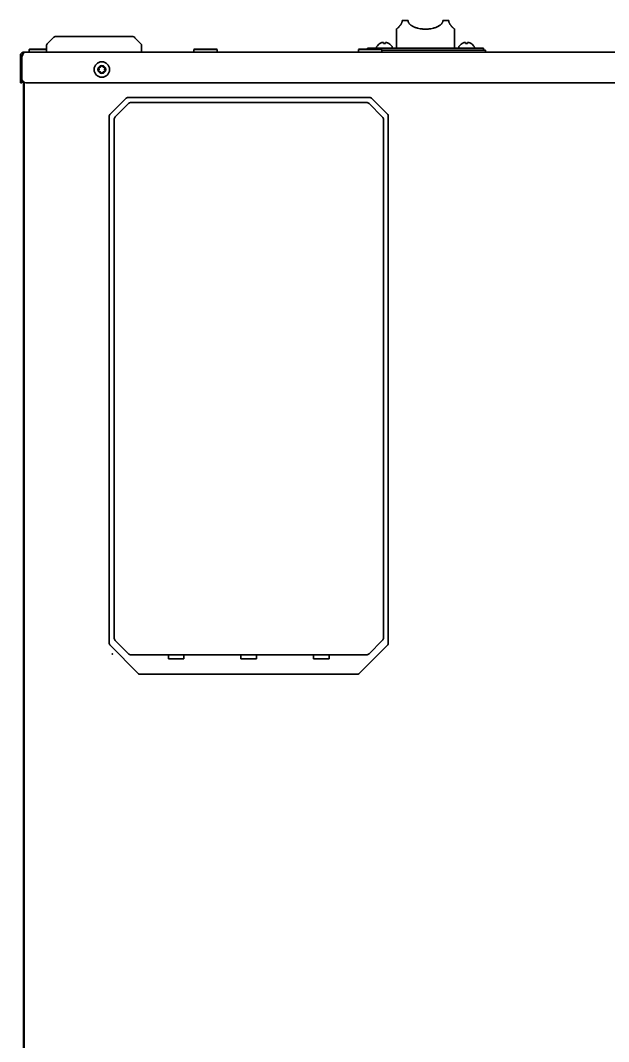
# Model space of a CAD drawing. Extents: x 53 to 4124, y 6244 to 10190.
# Drawn here: x 53 to 357, y 8512 to 9039 of the extents above; entities that cross this region are included whole.
import ezdxf

# ---------------------------------------------------------------- set-up
doc = ezdxf.new("R2010")
doc.units = 0
doc.header["$LTSCALE"] = 5
doc.layers.add('1', color=7, linetype='CONTINUOUS', true_color=0xffffff)
doc.layers.add('ORTHO$15', color=7, linetype='CONTINUOUS', true_color=0xffffff)

msp = doc.modelspace()

# ---------------------------------------------------------------- linework, layer by layer
at = {"layer": '1', "color": 7, "linetype": 'Continuous', "lineweight": 35}
for p, q in [((247.26, 9034.73), (247.26, 9024.9)), ((250.26, 9039.23), (253.26, 9039.23)), ((271.26, 9039.23), (274.26, 9039.23)), ((277.26, 9024.9), (277.26, 9034.73)), ((232.26, 9024.9), (292.26, 9024.9)), ((232.26, 9024.9), (232.26, 9024.4)), ((237.04, 9025.5), (237.04, 9025.3)), ((238.74, 9027.35), (238.74, 9027.38)), ((243.34, 9027.38), (243.34, 9027.35)), ((245.04, 9025.3), (245.04, 9025.5)), ((279.47, 9025.5), (279.47, 9025.3)), ((281.17, 9027.35), (281.17, 9027.38)), ((285.77, 9027.38), (285.77, 9027.35)), ((287.47, 9025.3), (287.47, 9025.5)), ((292.26, 9023.9), (292.26, 9024.9)), ((239.76, 9023.9), (293.26, 9023.9)), ((293.26, 9022.9), (293.26, 9023.9))]:
    msp.add_line(p, q, dxfattribs=at)
for centre, radius, start, end in [((237.44, 9025.5), 0.4, 149.6988, 180), ((241.24, 9023.28), 4.8, 121.5837, 149.6988), ((241.04, 9023.6), 3.78, 90.0035, 97.6041), ((241.04, 9023.6), 3.78, 82.3959, 89.9965), ((240.84, 9023.28), 4.8, 30.3012, 58.4186), ((244.64, 9025.3), 0.4, 270, 0), ((244.64, 9025.5), 0.4, 0, 30.3012), ((279.87, 9025.5), 0.4, 149.6988, 180), ((279.87, 9025.3), 0.4, 180, 270), ((283.67, 9023.28), 4.8, 121.5837, 149.6988), ((283.47, 9023.6), 3.78, 90.0035, 97.6041), ((283.47, 9023.6), 3.78, 82.3959, 89.9965), ((283.27, 9023.28), 4.8, 30.3012, 58.4186), ((287.07, 9025.3), 0.4, 270, 0), ((287.07, 9025.5), 0.4, 0, 30.3012)]:
    msp.add_arc(centre, radius, start, end, dxfattribs=at)
for points, knots in [([(250.26, 9039.23), (250.26, 9039.17), (250.25, 9039.11), (250.25, 9038.99), (250.24, 9038.93), (250.22, 9038.75), (250.2, 9038.64), (250.15, 9038.41), (250.12, 9038.31), (250.05, 9038.1), (250.01, 9038), (249.96, 9037.88), (249.95, 9037.86), (249.93, 9037.81), (249.91, 9037.79), (249.88, 9037.72), (249.86, 9037.67), (249.79, 9037.54), (249.75, 9037.46), (249.65, 9037.29), (249.6, 9037.22), (249.5, 9037.07), (249.45, 9037), (249.38, 9036.89), (249.35, 9036.86), (249.3, 9036.79), (249.28, 9036.76), (249.2, 9036.66), (249.15, 9036.6), (249.05, 9036.48), (249.01, 9036.42), (248.91, 9036.31), (248.86, 9036.25), (248.63, 9035.99), (248.45, 9035.81), (248.24, 9035.61), (248.2, 9035.57), (248.13, 9035.5), (248.01, 9035.39), (247.91, 9035.3), (247.72, 9035.12), (247.61, 9035.03), (247.5, 9034.93), (247.47, 9034.91), (247.44, 9034.88), (247.42, 9034.87), (247.41, 9034.86), (247.37, 9034.83), (247.32, 9034.78), (247.28, 9034.75), (247.26, 9034.73), (247.26, 9034.73), (247.26, 9034.73)], [0, 0, 0, 0, 0.015636, 0.015636, 0.031272, 0.031272, 0.062545, 0.062545, 0.093817, 0.093817, 0.12509, 0.12509, 0.132908, 0.132908, 0.140726, 0.140726, 0.156362, 0.156362, 0.187635, 0.187635, 0.218907, 0.218907, 0.25018, 0.25018, 0.265816, 0.265816, 0.281452, 0.281452, 0.312725, 0.312725, 0.343997, 0.343997, 0.37527, 0.37527, 0.50036, 0.50036, 0.531632, 0.531632, 0.562905, 0.62545, 0.62545, 0.750539, 0.750539, 0.781812, 0.797448, 0.797448, 0.813084, 0.813084, 0.875629, 0.938174, 0.938174, 1, 1, 1, 1]), ([(271.26, 9039.23), (271.26, 9039.17), (271.25, 9039.11), (271.24, 9038.99), (271.24, 9038.93), (271.21, 9038.75), (271.18, 9038.64), (271.11, 9038.41), (271.07, 9038.31), (270.97, 9038.1), (270.92, 9038), (270.83, 9037.86), (270.8, 9037.81), (270.73, 9037.72), (270.7, 9037.67), (270.6, 9037.54), (270.53, 9037.45), (270.38, 9037.29), (270.31, 9037.22), (270.15, 9037.07), (270.07, 9036.99), (269.95, 9036.89), (269.9, 9036.85), (269.82, 9036.79), (269.78, 9036.75), (269.64, 9036.66), (269.56, 9036.59), (269.29, 9036.41), (269.1, 9036.3), (268.72, 9036.09), (268.52, 9036), (268.13, 9035.81), (267.92, 9035.73), (267.61, 9035.61), (267.5, 9035.57), (267.29, 9035.5), (267.18, 9035.46), (266.86, 9035.36), (266.64, 9035.3), (265.98, 9035.12), (265.53, 9035.03), (264.84, 9034.92), (264.61, 9034.88), (264.26, 9034.84), (264.09, 9034.82), (263.91, 9034.8), (263.79, 9034.79), (263.73, 9034.79), (263.2, 9034.75), (262.73, 9034.73), (261.78, 9034.73), (261.31, 9034.75), (260.61, 9034.8), (260.37, 9034.83), (260.02, 9034.87), (259.9, 9034.88), (259.67, 9034.92), (259.56, 9034.93), (258.98, 9035.03), (258.53, 9035.12), (257.87, 9035.29), (257.66, 9035.36), (257.23, 9035.49), (257.02, 9035.57), (256.7, 9035.68), (256.6, 9035.73), (256.39, 9035.81), (256.29, 9035.86), (255.99, 9035.99), (255.79, 9036.09), (255.51, 9036.25), (255.41, 9036.3), (255.23, 9036.42), (255.13, 9036.47), (254.95, 9036.59), (254.87, 9036.66), (254.74, 9036.75), (254.69, 9036.79), (254.61, 9036.85), (254.56, 9036.89), (254.44, 9036.99), (254.36, 9037.07), (254.2, 9037.22), (254.13, 9037.29), (253.98, 9037.46), (253.91, 9037.54), (253.81, 9037.67), (253.78, 9037.72), (253.71, 9037.81), (253.68, 9037.86), (253.59, 9038), (253.54, 9038.1), (253.47, 9038.25), (253.45, 9038.31), (253.41, 9038.39), (253.4, 9038.41), (253.38, 9038.47), (253.37, 9038.5), (253.33, 9038.64), (253.3, 9038.75), (253.28, 9038.93), (253.27, 9038.99), (253.26, 9039.08), (253.26, 9039.11), (253.26, 9039.17), (253.26, 9039.2), (253.26, 9039.23)], [0, 0, 0, 0, 0.007812, 0.007812, 0.015625, 0.015625, 0.03125, 0.03125, 0.046875, 0.046875, 0.0625, 0.0625, 0.070312, 0.070312, 0.078125, 0.078125, 0.09375, 0.09375, 0.109375, 0.109375, 0.125, 0.125, 0.132812, 0.132812, 0.140625, 0.140625, 0.15625, 0.15625, 0.1875, 0.1875, 0.21875, 0.21875, 0.25, 0.25, 0.265625, 0.265625, 0.28125, 0.28125, 0.3125, 0.3125, 0.375, 0.375, 0.40625, 0.40625, 0.421875, 0.429687, 0.429687, 0.4375, 0.4375, 0.5, 0.5, 0.5625, 0.5625, 0.59375, 0.59375, 0.609375, 0.609375, 0.625, 0.625, 0.6875, 0.6875, 0.71875, 0.71875, 0.75, 0.75, 0.765625, 0.765625, 0.78125, 0.78125, 0.8125, 0.8125, 0.828125, 0.828125, 0.84375, 0.84375, 0.859375, 0.859375, 0.867187, 0.867187, 0.875, 0.875, 0.890625, 0.890625, 0.90625, 0.90625, 0.921875, 0.921875, 0.929688, 0.929688, 0.9375, 0.9375, 0.953125, 0.953125, 0.960938, 0.960938, 0.964844, 0.964844, 0.96875, 0.96875, 0.984375, 0.984375, 0.992188, 0.992188, 0.996094, 0.996094, 1, 1, 1, 1]), ([(277.26, 9034.73), (277.26, 9034.73), (277.26, 9034.73), (277.26, 9034.73), (277.23, 9034.75), (277.17, 9034.8), (277.14, 9034.83), (277.07, 9034.88), (277.03, 9034.92), (276.97, 9034.97), (276.93, 9035), (276.89, 9035.04), (276.87, 9035.06), (276.85, 9035.07), (276.79, 9035.13), (276.67, 9035.24), (276.53, 9035.36), (276.39, 9035.5), (276.31, 9035.57), (276.15, 9035.73), (276.06, 9035.81), (275.89, 9035.99), (275.79, 9036.09), (275.68, 9036.22), (275.65, 9036.25), (275.6, 9036.3), (275.58, 9036.33), (275.51, 9036.42), (275.46, 9036.47), (275.31, 9036.66), (275.21, 9036.78), (275.08, 9036.96), (275.06, 9036.99), (275.01, 9037.07), (274.98, 9037.1), (274.91, 9037.22), (274.86, 9037.29), (274.77, 9037.46), (274.72, 9037.54), (274.63, 9037.72), (274.59, 9037.81), (274.53, 9037.93), (274.52, 9037.95), (274.5, 9038), (274.47, 9038.07), (274.45, 9038.15), (274.39, 9038.31), (274.36, 9038.41), (274.32, 9038.58), (274.31, 9038.64), (274.29, 9038.75), (274.28, 9038.81), (274.26, 9038.99), (274.26, 9039.11), (274.26, 9039.23)], [0, 0, 0, 0, 0.000375, 0.000375, 0.125328, 0.125328, 0.187805, 0.187805, 0.250281, 0.250281, 0.281519, 0.297139, 0.297139, 0.312758, 0.312758, 0.375234, 0.437711, 0.437711, 0.500187, 0.500187, 0.562664, 0.562664, 0.625141, 0.625141, 0.64076, 0.64076, 0.656379, 0.656379, 0.687617, 0.687617, 0.750094, 0.750094, 0.765713, 0.765713, 0.781332, 0.781332, 0.81257, 0.81257, 0.843809, 0.843809, 0.875047, 0.875047, 0.882856, 0.882856, 0.890666, 0.906285, 0.906285, 0.937523, 0.937523, 0.953143, 0.953143, 0.968762, 0.968762, 1, 1, 1, 1]), ([(240.54, 9027.35), (240.54, 9027.47), (240.54, 9027.58), (240.54, 9027.72), (240.54, 9027.76), (240.54, 9027.83), (240.54, 9027.87), (240.54, 9027.9)], [0, 0, 0, 0, 0.5, 0.5, 0.75, 0.75, 1, 1, 1, 1]), ([(243.34, 9027.35), (243.14, 9027.47), (242.93, 9027.58), (242.6, 9027.72), (242.49, 9027.76), (242.27, 9027.83), (242.15, 9027.87), (242.04, 9027.9)], [0, 0, 0, 0, 0.5, 0.5, 0.75, 0.75, 1, 1, 1, 1]), ([(282.97, 9027.35), (282.97, 9027.47), (282.97, 9027.58), (282.97, 9027.72), (282.97, 9027.76), (282.97, 9027.83), (282.97, 9027.87), (282.97, 9027.9)], [0, 0, 0, 0, 0.5, 0.5, 0.75, 0.75, 1, 1, 1, 1]), ([(285.77, 9027.35), (285.57, 9027.47), (285.36, 9027.58), (285.04, 9027.72), (284.93, 9027.76), (284.7, 9027.83), (284.59, 9027.87), (284.47, 9027.9)], [0, 0, 0, 0, 0.5, 0.5, 0.75, 0.75, 1, 1, 1, 1])]:
    msp.add_open_spline(points, degree=3, knots=knots, dxfattribs=at)
for points in [[(240.04, 9027.9), (239.98, 9027.88), (239.88, 9027.85), (239.71, 9027.8), (239.56, 9027.75), (239.4, 9027.69), (239.25, 9027.62), (239.09, 9027.54), (238.93, 9027.46), (238.8, 9027.39), (238.74, 9027.35)], [(240.54, 9027.9), (240.51, 9027.9), (240.47, 9027.91), (240.4, 9027.91), (240.32, 9027.91), (240.25, 9027.91), (240.18, 9027.91), (240.11, 9027.91), (240.06, 9027.9), (240.04, 9027.9)], [(242.04, 9027.9), (242.01, 9027.9), (241.96, 9027.91), (241.89, 9027.91), (241.82, 9027.91), (241.75, 9027.91), (241.68, 9027.91), (241.61, 9027.91), (241.56, 9027.9), (241.54, 9027.9)], [(241.54, 9027.9), (241.54, 9027.88), (241.54, 9027.85), (241.54, 9027.8), (241.54, 9027.75), (241.54, 9027.69), (241.54, 9027.62), (241.54, 9027.54), (241.54, 9027.46), (241.54, 9027.39), (241.54, 9027.35)], [(282.47, 9027.9), (282.42, 9027.88), (282.31, 9027.85), (282.15, 9027.8), (281.99, 9027.75), (281.83, 9027.69), (281.68, 9027.62), (281.53, 9027.54), (281.36, 9027.46), (281.24, 9027.39), (281.17, 9027.35)], [(282.97, 9027.9), (282.95, 9027.9), (282.9, 9027.91), (282.83, 9027.91), (282.76, 9027.91), (282.69, 9027.91), (282.62, 9027.91), (282.54, 9027.91), (282.5, 9027.9), (282.47, 9027.9)], [(284.47, 9027.9), (284.45, 9027.9), (284.4, 9027.91), (284.32, 9027.91), (284.25, 9027.91), (284.18, 9027.91), (284.11, 9027.91), (284.04, 9027.91), (284, 9027.9), (283.97, 9027.9)], [(283.97, 9027.9), (283.97, 9027.88), (283.97, 9027.85), (283.97, 9027.8), (283.97, 9027.75), (283.97, 9027.69), (283.97, 9027.62), (283.97, 9027.54), (283.97, 9027.46), (283.97, 9027.39), (283.97, 9027.35)]]:
    msp.add_open_spline(points, degree=3, dxfattribs=at)
at = {"layer": 'ORTHO$15', "color": 7, "linetype": 'Continuous', "lineweight": 35, "extrusion": (0, 1, 0)}
for p, q in [((67.05, 9027.19), (70.17, 9030.32)), ((71.58, 9030.9), (73.76, 9030.9)), ((73.76, 9030.9), (108.76, 9030.9)), ((108.76, 9030.9), (110.93, 9030.9)), ((115.46, 9027.19), (112.34, 9030.32)), ((58.01, 9024.4), (57.76, 9024.15)), ((66.76, 9024.15), (57.76, 9024.15)), ((57.76, 9024.15), (57.76, 9022.9)), ((66.76, 9024.4), (58.01, 9024.4)), ((66.76, 9022.9), (66.76, 9026.49)), ((115.76, 9026.49), (115.76, 9022.9)), ((143.01, 9024.4), (142.76, 9024.15)), ((154.76, 9024.15), (142.76, 9024.15)), ((142.76, 9024.15), (142.76, 9022.9)), ((154.51, 9024.4), (143.01, 9024.4)), ((154.76, 9024.15), (154.51, 9024.4)), ((154.76, 9022.9), (154.76, 9024.15)), ((228.01, 9024.4), (227.76, 9024.15)), ((227.76, 9024.15), (227.76, 9022.9)), ((239.76, 9024.15), (227.76, 9024.15)), ((239.51, 9024.4), (228.01, 9024.4)), ((239.76, 9024.15), (239.51, 9024.4)), ((239.76, 9022.9), (239.76, 9024.15)), ((53.26, 9020.37), (53.26, 9021.1)), ((53.26, 9020.37), (53.26, 9009.1)), ((54.06, 9020.37), (54.06, 9021.1)), ((54.4, 9021.1), (54.06, 9020.37)), ((54.06, 9020.37), (54.06, 9009.1)), ((54.06, 9020.37), (54.06, 9009.1)), ((55.31, 9022.9), (55.06, 9022.9)), ((55.31, 9022.9), (804.21, 9022.9)), ((53.26, 9007.1), (53.26, 9009.1)), ((54.06, 9009.1), (54.06, 9007.1)), ((54.06, 9007.1), (53.26, 9007.1)), ((54.76, 8012), (54.76, 9007.57)), ((55.26, 8104.94), (55.26, 9007.27)), ((803.45, 9007.1), (56.06, 9007.1)), ((99.35, 8990.7), (107.76, 8999.11)), ((108.47, 8999.4), (108.87, 8999.4)), ((109, 8999.4), (233.11, 8999.4)), ((233.24, 8999.4), (233.64, 8999.4)), ((234.35, 8999.11), (242.76, 8990.7)), ((102.14, 8989.49), (108.97, 8996.32)), ((110.38, 8996.9), (231.73, 8996.9)), ((233.14, 8996.32), (239.97, 8989.49)), ((99.06, 8989.59), (99.06, 8989.99)), ((99.06, 8719.35), (99.06, 8989.46)), ((101.56, 8988.07), (101.56, 8987.09)), ((240.56, 8988.07), (240.56, 8987.09)), ((243.06, 8989.99), (243.06, 8989.59)), ((243.06, 8989.46), (243.06, 8719.35)), ((101.56, 8720.73), (101.56, 8868.24)), ((240.56, 8868.24), (240.56, 8720.73)), ((99.06, 8718.57), (99.06, 8719.22)), ((99.06, 8717.82), (99.06, 8718.57)), ((108.97, 8712.49), (102.14, 8719.32)), ((239.97, 8719.32), (233.14, 8712.49)), ((243.06, 8719.22), (243.06, 8718.57)), ((243.06, 8718.57), (243.06, 8717.82)), ((114.26, 8702.2), (99.35, 8717.11)), ((242.76, 8717.11), (227.85, 8702.2)), ((113.21, 8711.9), (110.38, 8711.9)), ((228.9, 8711.9), (113.21, 8711.9)), ((129.61, 8709.9), (129.61, 8711.9)), ((137.61, 8709.9), (129.61, 8709.9)), ((137.61, 8711.9), (137.61, 8709.9)), ((167.06, 8709.9), (167.06, 8711.9)), ((175.06, 8709.9), (167.06, 8709.9)), ((175.06, 8711.9), (175.06, 8709.9)), ((204.51, 8709.9), (204.51, 8711.9)), ((212.51, 8709.9), (204.51, 8709.9)), ((212.51, 8711.9), (212.51, 8709.9)), ((231.73, 8711.9), (228.9, 8711.9)), ((227.14, 8701.9), (114.97, 8701.9))]:
    msp.add_line(p, q, dxfattribs=at)
at = {"layer": 'ORTHO$15', "color": 7, "linetype": 'Continuous', "lineweight": 35}
msp.add_circle((95.26, 9013.9), 4, dxfattribs=at)
at = {"layer": 'ORTHO$15', "color": 7, "linetype": 'Continuous', "lineweight": 35, "extrusion": (0, 0, -1)}
msp.add_circle((-95.26, 9013.9), 2.03, dxfattribs=at)
for centre, radius, start, end in [((-71.58, 9028.9), 2, 45, 90), ((-110.93, 9028.9), 2, 90, 135), ((-67.76, 9026.49), 1, 0, 45), ((-114.76, 9026.49), 1, 135, 180), ((-108.47, 8998.4), 1, 45, 90), ((-233.64, 8998.4), 1, 90, 135), ((-242.06, 8989.99), 1, 135, 180), ((-103.56, 8720.73), 2, 315, 0), ((-231.73, 8713.9), 2, 225, 270), ((-227.14, 8702.9), 1, 225, 270)]:
    msp.add_arc(centre, radius, start, end, dxfattribs=at)
at = {"layer": 'ORTHO$15', "color": 7, "linetype": 'Continuous', "lineweight": 35}
for centre, radius, start, end in [((56.06, 9009.1), 2, 180, 270), ((110.38, 8994.9), 2, 90, 135), ((231.73, 8994.9), 2, 45, 90), ((100.06, 8989.99), 1, 135, 180), ((103.56, 8988.07), 2, 135, 180), ((238.56, 8988.07), 2, 0, 45), ((238.56, 8720.73), 2, 315, 0), ((100.06, 8717.82), 1, 180, 225), ((242.06, 8717.82), 1, 315, 0), ((110.38, 8713.9), 2, 225, 270), ((114.97, 8702.9), 1, 225, 270)]:
    msp.add_arc(centre, radius, start, end, dxfattribs=at)
for points, knots in [([(54.91, 9022.9), (54.68, 9022.88), (54.47, 9022.82), (54.06, 9022.62), (53.88, 9022.49), (53.58, 9022.16), (53.46, 9021.96), (53.3, 9021.55), (53.26, 9021.33), (53.26, 9021.1)], [0, 0, 0, 0, 0.25, 0.25, 0.5, 0.5, 0.75, 0.75, 1, 1, 1, 1]), ([(54.97, 9022.1), (54.91, 9022.09), (54.85, 9022.08), (54.73, 9022.05), (54.67, 9022.03), (54.56, 9021.97), (54.51, 9021.94), (54.41, 9021.87), (54.36, 9021.82), (54.28, 9021.73), (54.24, 9021.68), (54.17, 9021.58), (54.15, 9021.52), (54.1, 9021.41), (54.08, 9021.35), (54.06, 9021.23), (54.06, 9021.16), (54.06, 9021.1)], [0, 0, 0, 0, 0.125, 0.125, 0.25, 0.25, 0.375, 0.375, 0.5, 0.5, 0.625, 0.625, 0.75, 0.75, 0.875, 0.875, 1, 1, 1, 1]), ([(55.28, 9022.9), (55.25, 9022.89), (55.21, 9022.87), (55.13, 9022.81), (55.1, 9022.77), (55.02, 9022.67), (54.99, 9022.61), (54.91, 9022.48), (54.88, 9022.4), (54.8, 9022.24), (54.77, 9022.15), (54.69, 9021.96), (54.65, 9021.86), (54.58, 9021.65), (54.54, 9021.54), (54.47, 9021.33), (54.43, 9021.21), (54.4, 9021.1)], [0, 0, 0, 0, 0.125, 0.125, 0.25, 0.25, 0.375, 0.375, 0.5, 0.5, 0.625, 0.625, 0.75, 0.75, 0.875, 0.875, 1, 1, 1, 1]), ([(55.31, 9022.9), (55.31, 9022.9), (55.31, 9022.9), (55.31, 9022.9), (55.3, 9022.9), (55.3, 9022.9), (55.3, 9022.9), (55.3, 9022.9), (55.3, 9022.9), (55.3, 9022.9), (55.3, 9022.9), (55.29, 9022.9), (55.29, 9022.9), (55.29, 9022.9), (55.29, 9022.9), (55.28, 9022.9), (55.28, 9022.9)], [0, 0, 0, 0, 0.073473, 0.146486, 0.219075, 0.291275, 0.363122, 0.434652, 0.505902, 0.57691, 0.647713, 0.71835, 0.788858, 0.859277, 0.929644, 1, 1, 1, 1]), ([(93.6, 9014.48), (93.59, 9014.5), (93.56, 9014.52), (93.54, 9014.55), (93.53, 9014.58), (93.53, 9014.59), (93.52, 9014.6), (93.52, 9014.61), (93.51, 9014.64), (93.51, 9014.66), (93.5, 9014.68), (93.5, 9014.69), (93.5, 9014.71), (93.5, 9014.72), (93.5, 9014.75), (93.5, 9014.77), (93.51, 9014.79), (93.51, 9014.8), (93.52, 9014.82), (93.52, 9014.83), (93.53, 9014.86), (93.54, 9014.87), (93.55, 9014.9), (93.55, 9014.91), (93.57, 9014.92), (93.57, 9014.93), (93.59, 9014.95), (93.6, 9014.96), (93.62, 9014.98), (93.63, 9014.99), (93.64, 9015), (93.65, 9015), (93.68, 9015.02), (93.69, 9015.03), (93.72, 9015.04), (93.73, 9015.04), (93.74, 9015.04), (93.75, 9015.05), (93.78, 9015.05), (93.8, 9015.06), (93.82, 9015.06), (93.83, 9015.06), (93.85, 9015.06), (93.86, 9015.06), (93.89, 9015.05), (93.91, 9015.05), (93.92, 9015.05)], [0, 0, 0, 0, 0.0625, 0.125, 0.125, 0.15625, 0.15625, 0.1875, 0.1875, 0.25, 0.25, 0.28125, 0.28125, 0.3125, 0.3125, 0.375, 0.375, 0.40625, 0.40625, 0.4375, 0.4375, 0.5, 0.5, 0.53125, 0.53125, 0.5625, 0.5625, 0.625, 0.625, 0.65625, 0.65625, 0.6875, 0.6875, 0.75, 0.75, 0.78125, 0.78125, 0.8125, 0.8125, 0.875, 0.875, 0.90625, 0.90625, 0.9375, 0.9375, 1, 1, 1, 1]), ([(93.6, 9013.32), (93.64, 9013.36), (93.67, 9013.4), (93.71, 9013.47), (93.73, 9013.49), (93.75, 9013.52), (93.75, 9013.54), (93.76, 9013.56), (93.77, 9013.57), (93.8, 9013.63), (93.81, 9013.69), (93.82, 9013.75), (93.83, 9013.77), (93.83, 9013.79), (93.83, 9013.81), (93.84, 9013.85), (93.84, 9013.87), (93.84, 9013.96), (93.83, 9014.01), (93.82, 9014.09), (93.81, 9014.12), (93.8, 9014.16), (93.79, 9014.17), (93.79, 9014.19), (93.78, 9014.21), (93.75, 9014.27), (93.73, 9014.32), (93.68, 9014.38), (93.67, 9014.4), (93.63, 9014.44), (93.62, 9014.46), (93.6, 9014.48)], [0, 0, 0, 0, 0.125, 0.125, 0.1875, 0.1875, 0.21875, 0.21875, 0.25, 0.25, 0.375, 0.375, 0.40625, 0.40625, 0.4375, 0.4375, 0.5, 0.5, 0.625, 0.625, 0.6875, 0.6875, 0.71875, 0.71875, 0.75, 0.75, 0.875, 0.875, 0.9375, 0.9375, 1, 1, 1, 1]), ([(93.92, 9015.05), (93.97, 9015.03), (94.03, 9015.02), (94.11, 9015.02), (94.13, 9015.02), (94.17, 9015.02), (94.19, 9015.02), (94.21, 9015.02), (94.23, 9015.02), (94.29, 9015.03), (94.35, 9015.04), (94.41, 9015.07), (94.42, 9015.07), (94.45, 9015.08), (94.46, 9015.09), (94.5, 9015.1), (94.52, 9015.12), (94.59, 9015.16), (94.64, 9015.19), (94.69, 9015.23), (94.7, 9015.24), (94.72, 9015.26), (94.75, 9015.29), (94.79, 9015.34), (94.82, 9015.39), (94.84, 9015.42), (94.85, 9015.43), (94.86, 9015.45), (94.87, 9015.47), (94.9, 9015.53), (94.92, 9015.58), (94.93, 9015.63)], [0, 0, 0, 0, 0.125, 0.125, 0.1875, 0.1875, 0.21875, 0.21875, 0.25, 0.25, 0.375, 0.375, 0.40625, 0.40625, 0.4375, 0.4375, 0.5, 0.5, 0.625, 0.625, 0.65625, 0.65625, 0.6875, 0.75, 0.8125, 0.8125, 0.84375, 0.84375, 0.875, 0.875, 1, 1, 1, 1]), ([(94.93, 9015.63), (94.94, 9015.65), (94.95, 9015.68), (94.96, 9015.71), (94.98, 9015.73), (94.99, 9015.74), (95, 9015.76), (95, 9015.76), (95.02, 9015.78), (95.03, 9015.8), (95.06, 9015.81), (95.06, 9015.82), (95.08, 9015.83), (95.09, 9015.83), (95.11, 9015.85), (95.13, 9015.85), (95.15, 9015.86), (95.16, 9015.86), (95.18, 9015.87), (95.19, 9015.87), (95.22, 9015.88), (95.24, 9015.88), (95.26, 9015.88), (95.27, 9015.88), (95.29, 9015.88), (95.3, 9015.87), (95.33, 9015.87), (95.35, 9015.86), (95.37, 9015.86), (95.38, 9015.85), (95.4, 9015.85), (95.41, 9015.84), (95.43, 9015.83), (95.45, 9015.82), (95.47, 9015.8), (95.48, 9015.8), (95.49, 9015.78), (95.5, 9015.78), (95.51, 9015.76), (95.53, 9015.74), (95.54, 9015.72), (95.55, 9015.71), (95.55, 9015.7), (95.56, 9015.69), (95.57, 9015.66), (95.58, 9015.65), (95.58, 9015.63)], [0, 0, 0, 0, 0.0625, 0.125, 0.125, 0.15625, 0.15625, 0.1875, 0.1875, 0.25, 0.25, 0.28125, 0.28125, 0.3125, 0.3125, 0.375, 0.375, 0.40625, 0.40625, 0.4375, 0.4375, 0.5, 0.5, 0.53125, 0.53125, 0.5625, 0.5625, 0.625, 0.625, 0.65625, 0.65625, 0.6875, 0.6875, 0.75, 0.75, 0.78125, 0.78125, 0.8125, 0.8125, 0.875, 0.875, 0.90625, 0.90625, 0.9375, 0.9375, 1, 1, 1, 1]), ([(95.58, 9015.63), (95.59, 9015.58), (95.61, 9015.53), (95.65, 9015.46), (95.66, 9015.43), (95.68, 9015.4), (95.69, 9015.39), (95.7, 9015.36), (95.71, 9015.35), (95.75, 9015.3), (95.79, 9015.26), (95.84, 9015.22), (95.85, 9015.21), (95.87, 9015.19), (95.88, 9015.18), (95.92, 9015.16), (95.94, 9015.14), (96.01, 9015.1), (96.06, 9015.08), (96.12, 9015.06), (96.14, 9015.05), (96.16, 9015.05), (96.2, 9015.04), (96.27, 9015.02), (96.32, 9015.02), (96.36, 9015.02), (96.38, 9015.02), (96.4, 9015.02), (96.42, 9015.02), (96.48, 9015.02), (96.54, 9015.03), (96.59, 9015.05)], [0, 0, 0, 0, 0.125, 0.125, 0.1875, 0.1875, 0.21875, 0.21875, 0.25, 0.25, 0.375, 0.375, 0.40625, 0.40625, 0.4375, 0.4375, 0.5, 0.5, 0.625, 0.625, 0.65625, 0.65625, 0.6875, 0.75, 0.8125, 0.8125, 0.84375, 0.84375, 0.875, 0.875, 1, 1, 1, 1]), ([(96.59, 9015.05), (96.6, 9015.05), (96.64, 9015.06), (96.68, 9015.06), (96.7, 9015.06), (96.71, 9015.06), (96.73, 9015.05), (96.74, 9015.05), (96.77, 9015.05), (96.78, 9015.04), (96.81, 9015.03), (96.82, 9015.03), (96.83, 9015.02), (96.84, 9015.01), (96.87, 9015), (96.88, 9014.99), (96.9, 9014.97), (96.91, 9014.96), (96.92, 9014.95), (96.93, 9014.94), (96.95, 9014.92), (96.96, 9014.91), (96.97, 9014.88), (96.97, 9014.87), (96.98, 9014.86), (96.99, 9014.85), (97, 9014.82), (97, 9014.8), (97.01, 9014.78), (97.01, 9014.77), (97.01, 9014.75), (97.01, 9014.74), (97.01, 9014.72), (97.01, 9014.71), (97.01, 9014.69), (97.01, 9014.68), (97.01, 9014.66), (97, 9014.64), (96.99, 9014.61), (96.99, 9014.6), (96.98, 9014.59), (96.98, 9014.58), (96.97, 9014.55), (96.96, 9014.54), (96.94, 9014.52), (96.94, 9014.51), (96.93, 9014.5), (96.92, 9014.49), (96.91, 9014.48)], [0, 0, 0, 0, 0.0625, 0.125, 0.125, 0.15625, 0.15625, 0.1875, 0.1875, 0.25, 0.25, 0.28125, 0.28125, 0.3125, 0.3125, 0.375, 0.375, 0.40625, 0.40625, 0.4375, 0.4375, 0.5, 0.5, 0.53125, 0.53125, 0.5625, 0.5625, 0.625, 0.625, 0.65625, 0.65625, 0.6875, 0.6875, 0.71875, 0.71875, 0.75, 0.75, 0.8125, 0.8125, 0.84375, 0.84375, 0.875, 0.875, 0.9375, 0.9375, 0.96875, 0.96875, 1, 1, 1, 1]), ([(96.91, 9014.48), (96.87, 9014.45), (96.84, 9014.4), (96.8, 9014.34), (96.78, 9014.32), (96.76, 9014.27), (96.75, 9014.24), (96.72, 9014.17), (96.7, 9014.12), (96.69, 9014.05), (96.68, 9014.04), (96.68, 9014.01), (96.68, 9014), (96.67, 9013.96), (96.67, 9013.93), (96.67, 9013.85), (96.68, 9013.79), (96.69, 9013.71), (96.7, 9013.69), (96.71, 9013.65), (96.72, 9013.64), (96.73, 9013.61), (96.73, 9013.6), (96.76, 9013.54), (96.78, 9013.49), (96.83, 9013.42), (96.84, 9013.4), (96.88, 9013.36), (96.89, 9013.34), (96.91, 9013.32)], [0, 0, 0, 0, 0.125, 0.125, 0.1875, 0.1875, 0.25, 0.25, 0.375, 0.375, 0.40625, 0.40625, 0.4375, 0.4375, 0.5, 0.5, 0.625, 0.625, 0.6875, 0.6875, 0.71875, 0.71875, 0.75, 0.75, 0.875, 0.875, 0.9375, 0.9375, 1, 1, 1, 1]), ([(93.92, 9012.76), (93.91, 9012.75), (93.87, 9012.75), (93.83, 9012.75), (93.81, 9012.75), (93.8, 9012.75), (93.78, 9012.75), (93.77, 9012.75), (93.74, 9012.76), (93.73, 9012.76), (93.7, 9012.77), (93.69, 9012.78), (93.68, 9012.79), (93.67, 9012.79), (93.64, 9012.81), (93.63, 9012.82), (93.61, 9012.83), (93.6, 9012.84), (93.59, 9012.85), (93.58, 9012.86), (93.57, 9012.88), (93.55, 9012.9), (93.54, 9012.92), (93.54, 9012.93), (93.53, 9012.95), (93.52, 9012.96), (93.51, 9012.98), (93.51, 9013), (93.5, 9013.03), (93.5, 9013.04), (93.5, 9013.05), (93.5, 9013.06), (93.5, 9013.08), (93.5, 9013.09), (93.5, 9013.11), (93.5, 9013.12), (93.51, 9013.15), (93.51, 9013.16), (93.52, 9013.19), (93.52, 9013.2), (93.53, 9013.22), (93.53, 9013.22), (93.54, 9013.25), (93.55, 9013.26), (93.57, 9013.29), (93.57, 9013.29), (93.59, 9013.31), (93.59, 9013.31), (93.6, 9013.32)], [0, 0, 0, 0, 0.0625, 0.125, 0.125, 0.15625, 0.15625, 0.1875, 0.1875, 0.25, 0.25, 0.28125, 0.28125, 0.3125, 0.3125, 0.375, 0.375, 0.40625, 0.40625, 0.4375, 0.4375, 0.5, 0.5, 0.53125, 0.53125, 0.5625, 0.5625, 0.625, 0.625, 0.65625, 0.65625, 0.6875, 0.6875, 0.71875, 0.71875, 0.75, 0.75, 0.8125, 0.8125, 0.84375, 0.84375, 0.875, 0.875, 0.9375, 0.9375, 0.96875, 0.96875, 1, 1, 1, 1]), ([(94.93, 9012.18), (94.92, 9012.23), (94.9, 9012.28), (94.86, 9012.35), (94.85, 9012.37), (94.83, 9012.41), (94.82, 9012.42), (94.81, 9012.44), (94.8, 9012.45), (94.76, 9012.5), (94.72, 9012.54), (94.67, 9012.59), (94.66, 9012.6), (94.64, 9012.61), (94.63, 9012.62), (94.59, 9012.65), (94.57, 9012.66), (94.5, 9012.7), (94.45, 9012.72), (94.39, 9012.75), (94.37, 9012.75), (94.35, 9012.76), (94.31, 9012.77), (94.24, 9012.78), (94.19, 9012.78), (94.15, 9012.79), (94.13, 9012.79), (94.11, 9012.78), (94.09, 9012.78), (94.03, 9012.78), (93.97, 9012.77), (93.92, 9012.76)], [0, 0, 0, 0, 0.125, 0.125, 0.1875, 0.1875, 0.21875, 0.21875, 0.25, 0.25, 0.375, 0.375, 0.40625, 0.40625, 0.4375, 0.4375, 0.5, 0.5, 0.625, 0.625, 0.65625, 0.65625, 0.6875, 0.75, 0.8125, 0.8125, 0.84375, 0.84375, 0.875, 0.875, 1, 1, 1, 1]), ([(95.58, 9012.18), (95.58, 9012.16), (95.56, 9012.12), (95.55, 9012.09), (95.53, 9012.07), (95.53, 9012.06), (95.51, 9012.05), (95.51, 9012.04), (95.49, 9012.02), (95.48, 9012.01), (95.45, 9011.99), (95.45, 9011.99), (95.43, 9011.98), (95.42, 9011.97), (95.4, 9011.96), (95.38, 9011.95), (95.36, 9011.94), (95.35, 9011.94), (95.33, 9011.94), (95.32, 9011.93), (95.29, 9011.93), (95.27, 9011.93), (95.25, 9011.93), (95.24, 9011.93), (95.22, 9011.93), (95.21, 9011.93), (95.18, 9011.93), (95.16, 9011.94), (95.14, 9011.95), (95.13, 9011.95), (95.11, 9011.96), (95.1, 9011.96), (95.08, 9011.98), (95.06, 9011.99), (95.04, 9012), (95.04, 9012.01), (95.02, 9012.02), (95.02, 9012.03), (95, 9012.05), (94.99, 9012.06), (94.97, 9012.08), (94.97, 9012.09), (94.96, 9012.11), (94.95, 9012.12), (94.94, 9012.14), (94.94, 9012.16), (94.93, 9012.18)], [0, 0, 0, 0, 0.0625, 0.125, 0.125, 0.15625, 0.15625, 0.1875, 0.1875, 0.25, 0.25, 0.28125, 0.28125, 0.3125, 0.3125, 0.375, 0.375, 0.40625, 0.40625, 0.4375, 0.4375, 0.5, 0.5, 0.53125, 0.53125, 0.5625, 0.5625, 0.625, 0.625, 0.65625, 0.65625, 0.6875, 0.6875, 0.75, 0.75, 0.78125, 0.78125, 0.8125, 0.8125, 0.875, 0.875, 0.90625, 0.90625, 0.9375, 0.9375, 1, 1, 1, 1]), ([(96.59, 9012.76), (96.54, 9012.77), (96.48, 9012.78), (96.4, 9012.79), (96.38, 9012.79), (96.34, 9012.78), (96.32, 9012.78), (96.3, 9012.78), (96.28, 9012.78), (96.22, 9012.77), (96.16, 9012.76), (96.1, 9012.74), (96.09, 9012.73), (96.06, 9012.72), (96.05, 9012.72), (96.01, 9012.7), (95.99, 9012.69), (95.92, 9012.65), (95.87, 9012.62), (95.82, 9012.57), (95.81, 9012.56), (95.79, 9012.54), (95.76, 9012.51), (95.72, 9012.46), (95.69, 9012.42), (95.67, 9012.38), (95.66, 9012.37), (95.65, 9012.35), (95.64, 9012.34), (95.61, 9012.28), (95.59, 9012.23), (95.58, 9012.18)], [0, 0, 0, 0, 0.125, 0.125, 0.1875, 0.1875, 0.21875, 0.21875, 0.25, 0.25, 0.375, 0.375, 0.40625, 0.40625, 0.4375, 0.4375, 0.5, 0.5, 0.625, 0.625, 0.65625, 0.65625, 0.6875, 0.75, 0.8125, 0.8125, 0.84375, 0.84375, 0.875, 0.875, 1, 1, 1, 1]), ([(96.91, 9013.32), (96.93, 9013.31), (96.95, 9013.28), (96.97, 9013.25), (96.98, 9013.22), (96.98, 9013.22), (96.99, 9013.2), (96.99, 9013.19), (97, 9013.16), (97.01, 9013.15), (97.01, 9013.11), (97.01, 9013.09), (97.01, 9013.05), (97.01, 9013.04), (97, 9013.01), (97, 9013), (97, 9012.98), (96.99, 9012.97), (96.98, 9012.95), (96.98, 9012.93), (96.96, 9012.91), (96.96, 9012.9), (96.95, 9012.88), (96.94, 9012.88), (96.92, 9012.85), (96.91, 9012.84), (96.89, 9012.82), (96.88, 9012.82), (96.87, 9012.81), (96.86, 9012.8), (96.84, 9012.79), (96.82, 9012.78), (96.79, 9012.77), (96.78, 9012.76), (96.77, 9012.76), (96.76, 9012.76), (96.73, 9012.75), (96.71, 9012.75), (96.69, 9012.75), (96.68, 9012.75), (96.66, 9012.75), (96.65, 9012.75), (96.62, 9012.75), (96.61, 9012.75), (96.59, 9012.76)], [0, 0, 0, 0, 0.0625, 0.125, 0.125, 0.15625, 0.15625, 0.1875, 0.1875, 0.25, 0.25, 0.3125, 0.3125, 0.375, 0.375, 0.40625, 0.40625, 0.4375, 0.4375, 0.5, 0.5, 0.53125, 0.53125, 0.5625, 0.5625, 0.625, 0.625, 0.65625, 0.65625, 0.6875, 0.6875, 0.75, 0.75, 0.78125, 0.78125, 0.8125, 0.8125, 0.875, 0.875, 0.90625, 0.90625, 0.9375, 0.9375, 1, 1, 1, 1]), ([(101.56, 8868.24), (101.56, 8869.69), (101.56, 8871.14), (101.56, 8874.03), (101.56, 8875.47), (101.56, 8878.36), (101.56, 8879.8), (101.56, 8882.67), (101.56, 8884.11), (101.56, 8888.42), (101.56, 8891.28), (101.56, 8897), (101.56, 8899.84), (101.56, 8904.11), (101.56, 8905.53), (101.56, 8908.36), (101.56, 8909.78), (101.56, 8914.02), (101.56, 8916.84), (101.56, 8921.05), (101.56, 8922.45), (101.56, 8924.55), (101.56, 8925.6), (101.56, 8926.82), (101.56, 8927.35), (101.56, 8927.7), (101.56, 8927.87), (101.56, 8930.83), (101.56, 8933.59), (101.56, 8937.66), (101.56, 8939.01), (101.56, 8941.69), (101.56, 8943.02), (101.56, 8945.66), (101.56, 8946.97), (101.56, 8949.56), (101.56, 8950.85), (101.56, 8953.4), (101.56, 8954.66), (101.56, 8957.16), (101.56, 8958.39), (101.56, 8959.92), (101.56, 8960.22), (101.56, 8960.68), (101.56, 8960.83), (101.56, 8961.13), (101.56, 8961.88), (101.56, 8962.63), (101.56, 8964.39), (101.56, 8965.54), (101.56, 8967.23), (101.56, 8967.79), (101.56, 8968.89), (101.56, 8969.43), (101.56, 8971.04), (101.56, 8972.08), (101.56, 8974.1), (101.56, 8975.08), (101.56, 8976.15), (101.56, 8976.27), (101.56, 8976.51), (101.56, 8976.62), (101.56, 8976.97), (101.56, 8977.66), (101.56, 8978.33), (101.56, 8979.63), (101.56, 8980.45), (101.56, 8982.01), (101.56, 8982.75), (101.56, 8983.79), (101.56, 8984.13), (101.56, 8984.78), (101.56, 8985.09), (101.56, 8985.47), (101.56, 8985.55), (101.56, 8985.7), (101.56, 8985.77), (101.56, 8985.99), (101.56, 8986.13), (101.56, 8986.41), (101.56, 8986.55), (101.56, 8986.82), (101.56, 8986.96), (101.56, 8987.09)], [0, 0, 0, 0, 0.03125, 0.03125, 0.0625, 0.0625, 0.09375, 0.09375, 0.125, 0.125, 0.1875, 0.1875, 0.25, 0.25, 0.28125, 0.28125, 0.3125, 0.3125, 0.375, 0.375, 0.40625, 0.40625, 0.421875, 0.429688, 0.433594, 0.433594, 0.4375, 0.4375, 0.5, 0.5, 0.53125, 0.53125, 0.5625, 0.5625, 0.59375, 0.59375, 0.625, 0.625, 0.65625, 0.65625, 0.6875, 0.6875, 0.695313, 0.695313, 0.699219, 0.699219, 0.703125, 0.71875, 0.71875, 0.75, 0.75, 0.765625, 0.765625, 0.78125, 0.78125, 0.8125, 0.8125, 0.84375, 0.84375, 0.847656, 0.847656, 0.851563, 0.851563, 0.859375, 0.875, 0.875, 0.90625, 0.90625, 0.9375, 0.9375, 0.953125, 0.953125, 0.96875, 0.96875, 0.972656, 0.972656, 0.976563, 0.976563, 0.984375, 0.984375, 0.992188, 0.992188, 1, 1, 1, 1]), ([(240.56, 8987.09), (240.56, 8986.96), (240.56, 8986.82), (240.56, 8986.55), (240.56, 8986.41), (240.56, 8986.13), (240.56, 8985.98), (240.56, 8985.76), (240.56, 8985.68), (240.56, 8985.53), (240.56, 8985.46), (240.56, 8985.07), (240.56, 8984.76), (240.56, 8984.1), (240.56, 8983.76), (240.56, 8982.71), (240.56, 8981.97), (240.56, 8980.41), (240.56, 8979.59), (240.56, 8977.86), (240.56, 8976.96), (240.56, 8975.08), (240.56, 8974.1), (240.56, 8972.58), (240.56, 8972.06), (240.56, 8971.4), (240.56, 8971.27), (240.56, 8971), (240.56, 8970.6), (240.56, 8969.66), (240.56, 8968.84), (240.56, 8967.73), (240.56, 8966.06), (240.56, 8964.33), (240.56, 8961.98), (240.56, 8960.78), (240.56, 8957.13), (240.56, 8954.62), (240.56, 8951.72), (240.56, 8951.39), (240.56, 8950.75), (240.56, 8950.42), (240.56, 8949.44), (240.56, 8948.79), (240.56, 8946.82), (240.56, 8945.5), (240.56, 8942.85), (240.56, 8941.52), (240.56, 8938.84), (240.56, 8937.5), (240.56, 8934.8), (240.56, 8933.44), (240.56, 8930.72), (240.56, 8929.36), (240.56, 8926.61), (240.56, 8925.24), (240.56, 8922.48), (240.56, 8921.09), (240.56, 8916.92), (240.56, 8914.12), (240.56, 8908.5), (240.56, 8905.67), (240.56, 8899.98), (240.56, 8897.12), (240.56, 8893.52), (240.56, 8892.8), (240.56, 8891.72), (240.56, 8891.36), (240.56, 8890.64), (240.56, 8890.28), (240.56, 8888.48), (240.56, 8887.04), (240.56, 8884.15), (240.56, 8882.7), (240.56, 8879.82), (240.56, 8878.37), (240.56, 8875.48), (240.56, 8874.03), (240.56, 8871.14), (240.56, 8869.69), (240.56, 8868.24)], [0, 0, 0, 0, 0.007813, 0.007813, 0.015625, 0.015625, 0.023438, 0.023438, 0.027344, 0.027344, 0.03125, 0.03125, 0.046875, 0.046875, 0.0625, 0.0625, 0.09375, 0.09375, 0.125, 0.125, 0.15625, 0.15625, 0.1875, 0.1875, 0.203125, 0.203125, 0.207031, 0.207031, 0.210937, 0.21875, 0.234375, 0.234375, 0.25, 0.28125, 0.28125, 0.3125, 0.3125, 0.375, 0.375, 0.382812, 0.382812, 0.390625, 0.390625, 0.40625, 0.40625, 0.4375, 0.4375, 0.46875, 0.46875, 0.5, 0.5, 0.53125, 0.53125, 0.5625, 0.5625, 0.59375, 0.59375, 0.625, 0.625, 0.6875, 0.6875, 0.75, 0.75, 0.8125, 0.8125, 0.828125, 0.828125, 0.835937, 0.835937, 0.84375, 0.84375, 0.875, 0.875, 0.90625, 0.90625, 0.9375, 0.9375, 0.96875, 0.96875, 1, 1, 1, 1])]:
    msp.add_open_spline(points, degree=3, knots=knots, dxfattribs=at)
for points in [[(55.06, 9022.9), (55, 9022.9), (54.95, 9022.9), (54.91, 9022.9)], [(108.87, 8999.4), (108.92, 8999.4), (108.96, 8999.4), (109, 8999.4)], [(233.11, 8999.4), (233.15, 8999.4), (233.2, 8999.4), (233.24, 8999.4)], [(99.06, 8989.46), (99.06, 8989.5), (99.06, 8989.54), (99.06, 8989.59)], [(243.06, 8989.59), (243.06, 8989.54), (243.06, 8989.5), (243.06, 8989.46)], [(99.06, 8719.22), (99.06, 8719.26), (99.06, 8719.31), (99.06, 8719.35)], [(243.06, 8719.35), (243.06, 8719.31), (243.06, 8719.26), (243.06, 8719.22)]]:
    msp.add_open_spline(points, degree=3, dxfattribs=at)
at = {"layer": 'ORTHO$15', "color": 7, "linetype": 'Continuous', "lineweight": 35, "extrusion": (0, 1, 0)}
msp.add_point((100.76, 8712.4), dxfattribs=at)

doc.saveas('drawing.dxf')
